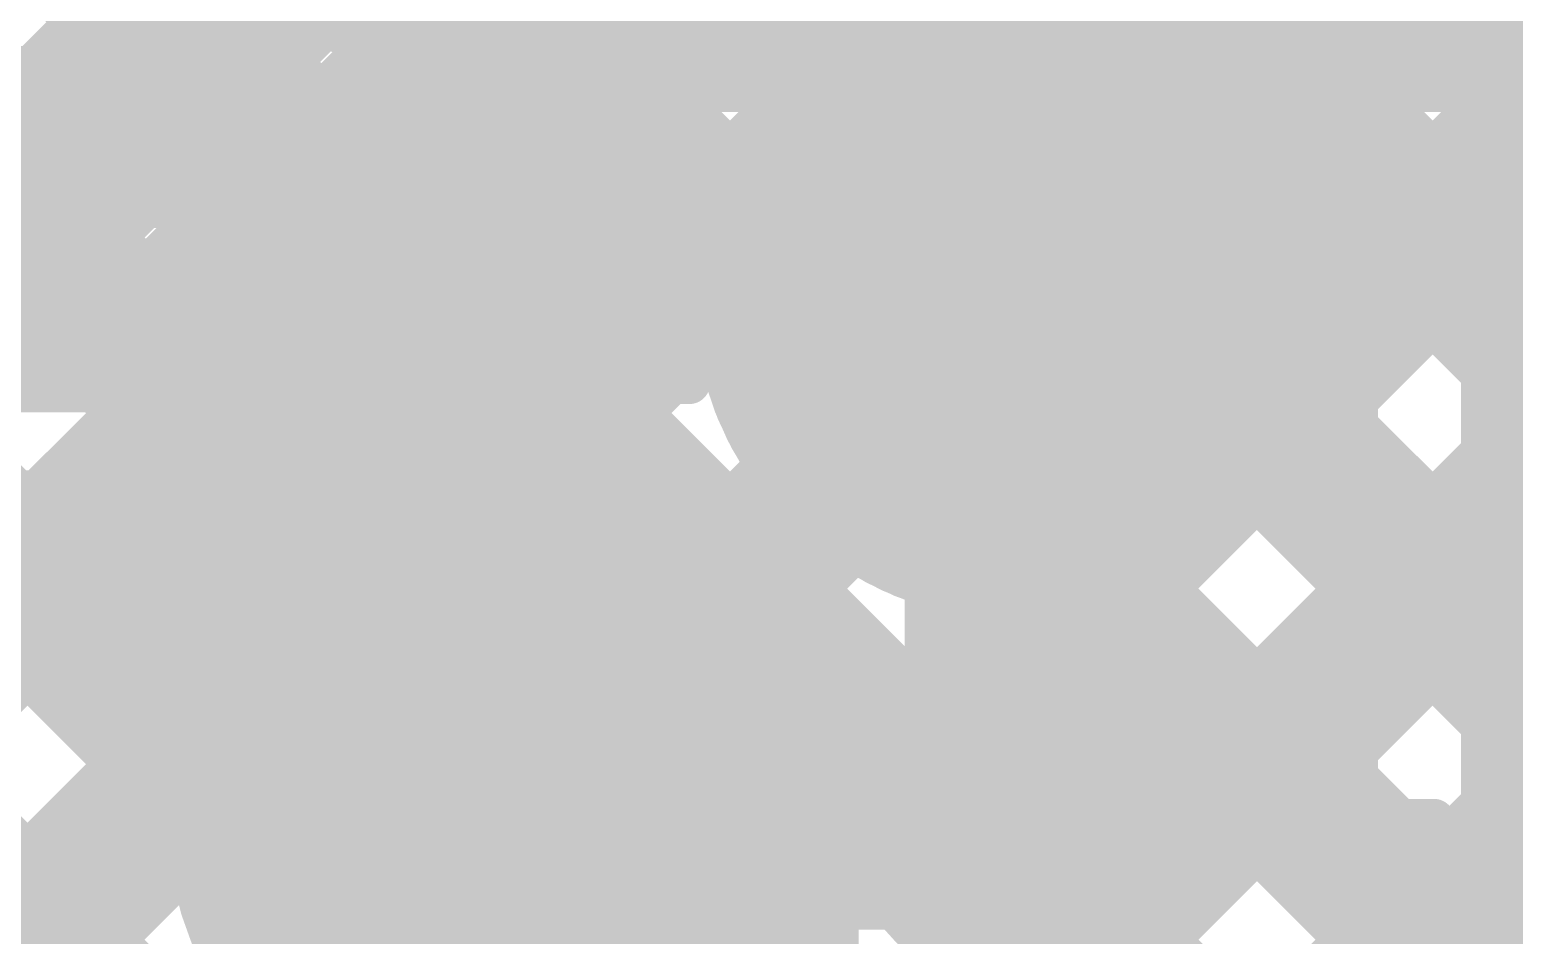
# Model space of a CAD drawing. Header units: millimetres. Extents: x 13 to 259, y -2 to 326.
# Drawn here: x 131.103 to 134.689, y 86.136 to 88.325 of the extents above; entities that cross this region are included whole.
import ezdxf

# ---------------------------------------------------------------- set-up
doc = ezdxf.new("R2010")
doc.units = ezdxf.units.MM
for name, color, linetype in [('BottomLayer', 5, 'Continuous'), ('ConnectLayer', 7, 'Continuous'), ('DrillDrawing', 1, 'Continuous'), ('Mechanical14', 56, 'Continuous'), ('Mechanical8', 56, 'Continuous'), ('MidLayer1', 16, 'Continuous'), ('MidLayer2', 76, 'Continuous'), ('MidLayer3', 90, 'Continuous'), ('MidLayer4', 156, 'Continuous'), ('MidLayer5', 130, 'Continuous'), ('MidLayer6', 216, 'Continuous'), ('MultiLayer', 9, 'Continuous'), ('TopLayer', 1, 'Continuous'), ('TopPaste', 8, 'Continuous'), ('TopSolder', 216, 'Continuous')]:
    doc.layers.add(name, color=color, linetype=linetype)

# ---------------------------------------------------------------- blocks, each defined once
blk = doc.blocks.new('SAMTEC_ASP_127797_01_185')
at = {"layer": 'Mechanical14', "const_width": 0.1}
for points in [[(14.2748, -1.8796), (13.6652, -1.8796)], [(14.2748, -2.0206), (14.2748, -1.8796)], [(15.5448, -1.8796), (14.9352, -1.8796)], [(14.9352, -2.0206), (14.9352, -1.8796)], [(15.5448, -2.0206), (15.5448, -1.8796)], [(14.3891, -2.0206), (14.2748, -2.0206)], [(14.3891, -2.3762), (14.3891, -2.0206)], [(14.9352, -2.0206), (14.8209, -2.0206)], [(14.8209, -2.3762), (14.8209, -2.0206)], [(15.6591, -2.0206), (15.5448, -2.0206)], [(15.6591, -2.3762), (15.6591, -2.0206)], [(16.2052, -2.0206), (16.0909, -2.0206)], [(16.0909, -2.3762), (16.0909, -2.0206)], [(14.3891, -2.1336), (13.5509, -2.1336)], [(15.6591, -2.1336), (14.8209, -2.1336)], [(16.9291, -2.1336), (16.0909, -2.1336)], [(14.8209, -2.3762), (14.3891, -2.3762)], [(16.0909, -2.3762), (15.6591, -2.3762)], [(14.8209, -2.7038), (14.3891, -2.7038)], [(14.3891, -3.0594), (14.3891, -2.7038)], [(14.8209, -3.0594), (14.8209, -2.7038)], [(15.6591, -3.0594), (15.6591, -2.7038)], [(16.0909, -2.7038), (15.6591, -2.7038)], [(16.0909, -3.0594), (16.0909, -2.7038)], [(14.3891, -2.9464), (13.5509, -2.9464)], [(15.6591, -2.9464), (14.8209, -2.9464)], [(16.9291, -2.9464), (16.0909, -2.9464)], [(14.2748, -3.2004), (14.2748, -3.0594)], [(14.3891, -3.0594), (14.2748, -3.0594)], [(14.9352, -3.0594), (14.8209, -3.0594)], [(14.9352, -3.2004), (14.9352, -3.0594)], [(15.5448, -3.2004), (15.5448, -3.0594)], [(15.6591, -3.0594), (15.5448, -3.0594)], [(16.2052, -3.0594), (16.0909, -3.0594)], [(14.2748, -3.2004), (13.6652, -3.2004)], [(15.5448, -3.2004), (14.9352, -3.2004)]]:
    blk.add_lwpolyline(points, dxfattribs=at)
at = {"layer": 'Mechanical14', "const_width": 0.05}
for points in [[(14.2498, -1.8796, 1), (14.2998, -1.8796, 1)], [(14.2498, -1.8796, 1), (14.2998, -1.8796, 1)], [(14.9102, -1.8796, 1), (14.9602, -1.8796, 1)], [(14.9102, -1.8796, 1), (14.9602, -1.8796, 1)], [(15.5198, -1.8796, 1), (15.5698, -1.8796, 1)], [(15.5198, -1.8796, 1), (15.5698, -1.8796, 1)], [(14.2498, -2.0206, 1), (14.2998, -2.0206, 1)], [(14.2498, -2.0206, 1), (14.2998, -2.0206, 1)], [(14.3641, -2.0206, 1), (14.4141, -2.0206, 1)], [(14.3641, -2.0206, 1), (14.4141, -2.0206, 1)], [(14.7959, -2.0206, 1), (14.8459, -2.0206, 1)], [(14.7959, -2.0206, 1), (14.8459, -2.0206, 1)], [(14.9102, -2.0206, 1), (14.9602, -2.0206, 1)], [(14.9102, -2.0206, 1), (14.9602, -2.0206, 1)], [(15.5198, -2.0206, 1), (15.5698, -2.0206, 1)], [(15.5198, -2.0206, 1), (15.5698, -2.0206, 1)], [(15.6341, -2.0206, 1), (15.6841, -2.0206, 1)], [(15.6341, -2.0206, 1), (15.6841, -2.0206, 1)], [(16.0659, -2.0206, 1), (16.1159, -2.0206, 1)], [(16.0659, -2.0206, 1), (16.1159, -2.0206, 1)], [(14.3641, -2.1336, 1), (14.4141, -2.1336, 1)], [(14.7959, -2.1336, 1), (14.8459, -2.1336, 1)], [(15.6341, -2.1336, 1), (15.6841, -2.1336, 1)], [(16.0659, -2.1336, 1), (16.1159, -2.1336, 1)], [(14.3641, -2.3762, 1), (14.4141, -2.3762, 1)], [(14.3641, -2.3762, 1), (14.4141, -2.3762, 1)], [(14.7959, -2.3762, 1), (14.8459, -2.3762, 1)], [(14.7959, -2.3762, 1), (14.8459, -2.3762, 1)], [(15.6341, -2.3762, 1), (15.6841, -2.3762, 1)], [(15.6341, -2.3762, 1), (15.6841, -2.3762, 1)], [(16.0659, -2.3762, 1), (16.1159, -2.3762, 1)], [(16.0659, -2.3762, 1), (16.1159, -2.3762, 1)], [(14.3641, -2.7038, 1), (14.4141, -2.7038, 1)], [(14.3641, -2.7038, 1), (14.4141, -2.7038, 1)], [(14.7959, -2.7038, 1), (14.8459, -2.7038, 1)], [(14.7959, -2.7038, 1), (14.8459, -2.7038, 1)], [(15.6341, -2.7038, 1), (15.6841, -2.7038, 1)], [(15.6341, -2.7038, 1), (15.6841, -2.7038, 1)], [(16.0659, -2.7038, 1), (16.1159, -2.7038, 1)], [(16.0659, -2.7038, 1), (16.1159, -2.7038, 1)], [(14.3641, -2.9464, 1), (14.4141, -2.9464, 1)], [(14.7959, -2.9464, 1), (14.8459, -2.9464, 1)], [(15.6341, -2.9464, 1), (15.6841, -2.9464, 1)], [(16.0659, -2.9464, 1), (16.1159, -2.9464, 1)], [(14.2498, -3.0594, 1), (14.2998, -3.0594, 1)], [(14.2498, -3.0594, 1), (14.2998, -3.0594, 1)], [(14.3641, -3.0594, 1), (14.4141, -3.0594, 1)], [(14.3641, -3.0594, 1), (14.4141, -3.0594, 1)], [(14.7959, -3.0594, 1), (14.8459, -3.0594, 1)], [(14.7959, -3.0594, 1), (14.8459, -3.0594, 1)], [(14.9102, -3.0594, 1), (14.9602, -3.0594, 1)], [(14.9102, -3.0594, 1), (14.9602, -3.0594, 1)], [(15.5198, -3.0594, 1), (15.5698, -3.0594, 1)], [(15.5198, -3.0594, 1), (15.5698, -3.0594, 1)], [(15.6341, -3.0594, 1), (15.6841, -3.0594, 1)], [(15.6341, -3.0594, 1), (15.6841, -3.0594, 1)], [(16.0659, -3.0594, 1), (16.1159, -3.0594, 1)], [(16.0659, -3.0594, 1), (16.1159, -3.0594, 1)], [(14.2498, -3.2004, 1), (14.2998, -3.2004, 1)], [(14.2498, -3.2004, 1), (14.2998, -3.2004, 1)], [(14.9102, -3.2004, 1), (14.9602, -3.2004, 1)], [(14.9102, -3.2004, 1), (14.9602, -3.2004, 1)], [(15.5198, -3.2004, 1), (15.5698, -3.2004, 1)], [(15.5198, -3.2004, 1), (15.5698, -3.2004, 1)]]:
    blk.add_lwpolyline(points, format="xyb", close=True, dxfattribs=at)
at = {"layer": 'Mechanical8', "const_width": 0.1}
for points in [[(14.605, -1.905), (14.605, -0.905)], [(15.875, -1.905), (15.875, -0.905)], [(14.335, -1.905), (13.335, -1.905)], [(14.605, -1.905), (13.605, -1.905)], [(14.605, -2.905), (14.605, -1.905)], [(15.605, -1.905), (14.605, -1.905)], [(15.875, -1.905), (14.875, -1.905)], [(15.875, -2.905), (15.875, -1.905)], [(16.875, -1.905), (15.875, -1.905)], [(17.145, -1.905), (16.145, -1.905)], [(14.605, -3.175), (14.605, -2.175)], [(15.875, -3.175), (15.875, -2.175)], [(14.335, -3.175), (13.335, -3.175)], [(14.605, -3.175), (13.605, -3.175)], [(14.605, -4.175), (14.605, -3.175)], [(15.605, -3.175), (14.605, -3.175)], [(15.875, -3.175), (14.875, -3.175)], [(15.875, -4.175), (15.875, -3.175)], [(16.875, -3.175), (15.875, -3.175)], [(17.145, -3.175), (16.145, -3.175)]]:
    blk.add_lwpolyline(points, dxfattribs=at)
at = {"layer": 'Mechanical8', "const_width": 0.05}
for points in [[(14.58, -0.905, 1), (14.63, -0.905, 1)], [(15.85, -0.905, 1), (15.9, -0.905, 1)], [(14.31, -1.905, 1), (14.36, -1.905, 1)], [(14.58, -1.905, 1), (14.63, -1.905, 1)], [(14.58, -1.905, 1), (14.63, -1.905, 1)], [(14.58, -1.905, 1), (14.63, -1.905, 1)], [(14.58, -1.905, 1), (14.63, -1.905, 1)], [(14.85, -1.905, 1), (14.9, -1.905, 1)], [(15.58, -1.905, 1), (15.63, -1.905, 1)], [(15.85, -1.905, 1), (15.9, -1.905, 1)], [(15.85, -1.905, 1), (15.9, -1.905, 1)], [(15.85, -1.905, 1), (15.9, -1.905, 1)], [(15.85, -1.905, 1), (15.9, -1.905, 1)], [(16.12, -1.905, 1), (16.17, -1.905, 1)], [(14.58, -2.175, 1), (14.63, -2.175, 1)], [(15.85, -2.175, 1), (15.9, -2.175, 1)], [(14.58, -2.905, 1), (14.63, -2.905, 1)], [(15.85, -2.905, 1), (15.9, -2.905, 1)], [(14.31, -3.175, 1), (14.36, -3.175, 1)], [(14.58, -3.175, 1), (14.63, -3.175, 1)], [(14.58, -3.175, 1), (14.63, -3.175, 1)], [(14.58, -3.175, 1), (14.63, -3.175, 1)], [(14.58, -3.175, 1), (14.63, -3.175, 1)], [(14.85, -3.175, 1), (14.9, -3.175, 1)], [(15.58, -3.175, 1), (15.63, -3.175, 1)], [(15.85, -3.175, 1), (15.9, -3.175, 1)], [(15.85, -3.175, 1), (15.9, -3.175, 1)], [(15.85, -3.175, 1), (15.9, -3.175, 1)], [(15.85, -3.175, 1), (15.9, -3.175, 1)], [(16.12, -3.175, 1), (16.17, -3.175, 1)], [(14.58, -4.175, 1), (14.63, -4.175, 1)], [(15.85, -4.175, 1), (15.9, -4.175, 1)]]:
    blk.add_lwpolyline(points, format="xyb", close=True, dxfattribs=at)
at = {"layer": 'TopLayer', "const_width": 0.32}
for points in [[(14.445, -1.905, 1), (14.765, -1.905, 1)], [(15.715, -1.905, 1), (16.035, -1.905, 1)], [(14.445, -3.175, 1), (14.765, -3.175, 1)], [(15.715, -3.175, 1), (16.035, -3.175, 1)]]:
    blk.add_lwpolyline(points, format="xyb", close=True, dxfattribs=at)
at = {"layer": 'TopPaste', "const_width": 0.32}
for points in [[(14.445, -1.905, 1), (14.765, -1.905, 1)], [(15.715, -1.905, 1), (16.035, -1.905, 1)], [(14.445, -3.175, 1), (14.765, -3.175, 1)], [(15.715, -3.175, 1), (16.035, -3.175, 1)]]:
    blk.add_lwpolyline(points, format="xyb", close=True, dxfattribs=at)
at = {"layer": 'TopSolder', "const_width": 0.4216}
for points in [[(14.3942, -1.905, 1), (14.8158, -1.905, 1)], [(15.6642, -1.905, 1), (16.0858, -1.905, 1)], [(14.3942, -3.175, 1), (14.8158, -3.175, 1)], [(15.6642, -3.175, 1), (16.0858, -3.175, 1)]]:
    blk.add_lwpolyline(points, format="xyb", close=True, dxfattribs=at)

msp = doc.modelspace()

# ---------------------------------------------------------------- linework, layer by layer
at = {"layer": 'BottomLayer', "const_width": 0.25}
for points in [[(132.1001, 87.6857, 1), (132.35, 87.6857, 1)], [(133.3701, 87.6857, 1), (133.62, 87.6857, 1)], [(132.1001, 86.4157, 1), (132.35, 86.4157, 1)], [(133.3701, 86.4157, 1), (133.62, 86.4157, 1)]]:
    msp.add_lwpolyline(points, format="xyb", close=True, dxfattribs=at)
at = {"layer": 'ConnectLayer', "const_width": 0.4}
for points in [[(127.2969, 92.4714), (139.9857, 79.7827)], [(127.2969, 92.4714), (139.9857, 79.7827)], [(126.0592, 92.0123), (131.6354, 86.436)], [(126.0592, 92.0123), (131.6354, 86.436)], [(127.1252, 91.7946), (131.9714, 86.9484)], [(127.1252, 91.7946), (131.9714, 86.9484)], [(128.0583, 91.71), (131.4255, 88.3428)], [(125.9784, 91.2445), (131.7405, 85.4824)], [(125.9784, 91.2445), (131.7405, 85.4824)], [(133.9178, 88.0973), (136.8935, 91.073)], [(133.9178, 88.0973), (136.8935, 91.073)], [(133.9178, 88.0973), (136.8935, 91.073)], [(132.3832, 85.7141), (136.7366, 90.0676)], [(132.3832, 85.7141), (136.7366, 90.0676)], [(132.3832, 85.7141), (136.7366, 90.0676)], [(133.9205, 85.5545), (138.1663, 89.8002)], [(133.9205, 85.5545), (138.1663, 89.8002)], [(133.9205, 85.5545), (138.1663, 89.8002)], [(125.615, 83.1887), (132.0802, 89.6538)], [(125.615, 83.1887), (132.0802, 89.6538)], [(125.615, 83.1887), (132.0802, 89.6538)], [(130.4664, 88.04), (132.0802, 89.6538)], [(133.1121, 85.5945), (137.1691, 89.6516)], [(133.1121, 85.5945), (137.1691, 89.6516)], [(133.1121, 85.5945), (137.1691, 89.6516)], [(130.1785, 89.5898), (139.9857, 79.7827)], [(129.7543, 89.1656), (131.9714, 86.9484)], [(134.0687, 89.0938), (136.7159, 86.4466)], [(134.0687, 89.0938), (136.7159, 86.4466)], [(134.0687, 89.0938), (136.7159, 86.4466)], [(125.0898, 80.9664), (132.9254, 88.802)], [(125.0898, 80.9664), (132.9254, 88.802)], [(125.9638, 81.8404), (132.9254, 88.802)], [(129.3301, 88.7414), (131.6354, 86.436)], [(132.7595, 88.7059), (133.2452, 88.2202)], [(132.7595, 88.7059), (133.2452, 88.2202)], [(132.7595, 88.7059), (133.2452, 88.2202)], [(131.1227, 88.04), (131.7251, 88.6424)], [(126.1143, 82.8394), (131.8107, 88.5357)], [(126.1143, 82.8394), (131.8107, 88.5357)], [(126.1143, 82.8394), (131.8107, 88.5357)], [(133.8382, 88.4758), (141.3336, 80.9803)], [(133.8382, 88.4758), (141.3336, 80.9803)], [(133.8382, 88.4758), (140.985, 81.3289)], [(125.6045, 80.6325), (133.3546, 88.3827)], [(125.6045, 80.6325), (133.3546, 88.3827)], [(126.3881, 81.4161), (133.3546, 88.3827)], [(132.2506, 88.3663), (132.9056, 87.7113)], [(132.2506, 88.3663), (132.9056, 87.7113)], [(132.2506, 88.3663), (132.9056, 87.7113)], [(128.9058, 88.3171), (131.7405, 85.4824)], [(122.0287, 88.04), (131.1227, 88.04)], [(129.062, 84.09), (132.832, 87.86)], [(131.6726, 87.2039), (132.3286, 87.86)], [(132.3286, 87.86), (132.9314, 87.86)], [(132.3832, 85.7141), (134.529, 87.86)], [(132.7569, 87.86), (132.9056, 87.7113)], [(133.1121, 85.5945), (135.3776, 87.86)], [(133.9205, 85.5545), (136.2261, 87.86)], [(134.0587, 87.86), (136.7414, 87.86)], [(134.4539, 87.86), (138.4882, 83.8257)], [(132.1185, 87.6499), (135.9426, 83.8257)], [(134.0295, 87.4359), (140.6291, 80.8363)], [(134.0295, 87.4359), (140.6291, 80.8363)], [(134.0295, 87.4359), (140.6291, 80.8363)], [(134.0295, 87.4359), (137.6397, 83.8257)], [(132.6478, 86.8273), (133.0835, 87.263)], [(132.6478, 86.8273), (133.0835, 87.263)], [(132.6478, 86.8273), (133.0835, 87.263)], [(132.6478, 86.8273), (133.0835, 87.263)], [(131.6942, 87.2256), (131.9714, 86.9484)], [(133.5206, 87.0963), (144.7916, 75.8253)], [(133.5206, 87.0963), (144.7916, 75.8253)], [(133.5206, 87.0963), (140.9891, 79.6278)], [(133.5206, 87.0963), (136.7912, 83.8257)], [(122.0287, 87.06), (131.3257, 87.06)], [(128.2134, 84.09), (131.1834, 87.06)], [(130.1629, 87.06), (131.7405, 85.4824)], [(131.0114, 87.06), (131.6354, 86.436)], [(132.7577, 86.1621), (133.2414, 85.6784)], [(132.7577, 86.1621), (133.2414, 85.6784)], [(132.7577, 86.1621), (133.2414, 85.6784)], [(132.7577, 86.1621), (133.2414, 85.6784)], [(126.0103, 80.1898), (131.8135, 85.993)], [(126.0103, 80.1898), (131.8135, 85.993)], [(126.8124, 80.9919), (131.8135, 85.993)], [(129.9102, 84.0898), (131.8135, 85.993)]]:
    msp.add_lwpolyline(points, dxfattribs=at)
at = {"layer": 'ConnectLayer'}
for points, const_width in [([(132.815, 88.9557, 1), (131.6351, 88.9557, 1)], 0.4), ([(132.815, 88.9557, 1), (131.6351, 88.9557, 1)], 0.4), ([(132.815, 88.9557, 1), (131.6351, 88.9557, 1)], 0.4), ([(134.085, 88.9557, 1), (132.9051, 88.9557, 1)], 0.4), ([(134.085, 88.9557, 1), (132.9051, 88.9557, 1)], 0.4), ([(134.085, 88.9557, 1), (132.9051, 88.9557, 1)], 0.4), ([(133.7382, 88.4758, 1), (133.9382, 88.4758, 1)], 0.2), ([(133.7382, 88.4758, 1), (133.9382, 88.4758, 1)], 0.2), ([(133.7382, 88.4758, 1), (133.9382, 88.4758, 1)], 0.2), ([(133.2546, 88.3827, 1), (133.4546, 88.3827, 1)], 0.2), ([(133.2546, 88.3827, 1), (133.4546, 88.3827, 1)], 0.2), ([(133.2546, 88.3827, 1), (133.4546, 88.3827, 1)], 0.2), ([(132.1506, 88.3663, 1), (132.3506, 88.3663, 1)], 0.2), ([(132.1506, 88.3663, 1), (132.3506, 88.3663, 1)], 0.2), ([(132.1506, 88.3663, 1), (132.3506, 88.3663, 1)], 0.2), ([(131.3255, 88.3428, 1), (131.5255, 88.3428, 1)], 0.2), ([(134.085, 87.6857, 1), (132.9051, 87.6857, 1)], 0.4), ([(134.085, 87.6857, 1), (132.9051, 87.6857, 1)], 0.4), ([(134.085, 87.6857, 1), (132.9051, 87.6857, 1)], 0.4), ([(133.1452, 88.2202, 1), (133.3452, 88.2202, 1)], 0.2), ([(133.1452, 88.2202, 1), (133.3452, 88.2202, 1)], 0.2), ([(133.1452, 88.2202, 1), (133.3452, 88.2202, 1)], 0.2), ([(133.8178, 88.0973, 1), (134.0178, 88.0973, 1)], 0.2), ([(133.8178, 88.0973, 1), (134.0178, 88.0973, 1)], 0.2), ([(133.8178, 88.0973, 1), (134.0178, 88.0973, 1)], 0.2), ([(131.0227, 88.04, 1), (131.2227, 88.04, 1)], 0.2), ([(131.0227, 88.04, 1), (131.2227, 88.04, 1)], 0.2), ([(132.2286, 87.86, 1), (132.4286, 87.86, 1)], 0.2), ([(132.2286, 87.86, 1), (132.4286, 87.86, 1)], 0.2), ([(132.6569, 87.86, 1), (132.8569, 87.86, 1)], 0.2), ([(132.732, 87.86, 1), (132.932, 87.86, 1)], 0.2), ([(132.8314, 87.86, 1), (133.0314, 87.86, 1)], 0.2), ([(132.8314, 87.86, 1), (133.0314, 87.86, 1)], 0.2), ([(133.9587, 87.86, 1), (134.1587, 87.86, 1)], 0.2), ([(133.9587, 87.86, 1), (134.1587, 87.86, 1)], 0.2), ([(134.3539, 87.86, 1), (134.5539, 87.86, 1)], 0.2), ([(134.429, 87.86, 1), (134.629, 87.86, 1)], 0.2), ([(132.8056, 87.7113, 1), (133.0056, 87.7113, 1)], 0.2), ([(132.8056, 87.7113, 1), (133.0056, 87.7113, 1)], 0.2), ([(132.8056, 87.7113, 1), (133.0056, 87.7113, 1)], 0.2), ([(132.8056, 87.7113, 1), (133.0056, 87.7113, 1)], 0.2), ([(132.8051, 87.6857, 1), (133.0051, 87.6857, 1)], 0.2), ([(132.8051, 87.6857, 1), (133.0051, 87.6857, 1)], 0.2), ([(132.8051, 87.6857, 1), (133.0051, 87.6857, 1)], 0.2), ([(133.985, 87.6857, 1), (134.185, 87.6857, 1)], 0.2), ([(133.985, 87.6857, 1), (134.185, 87.6857, 1)], 0.2), ([(133.985, 87.6857, 1), (134.185, 87.6857, 1)], 0.2), ([(133.985, 87.6857, 1), (134.185, 87.6857, 1)], 0.2), ([(133.985, 87.6857, 1), (134.185, 87.6857, 1)], 0.2), ([(132.0185, 87.6499, 1), (132.2185, 87.6499, 1)], 0.2), ([(133.9295, 87.4359, 1), (134.1295, 87.4359, 1)], 0.2), ([(133.9295, 87.4359, 1), (134.1295, 87.4359, 1)], 0.2), ([(133.9295, 87.4359, 1), (134.1295, 87.4359, 1)], 0.2), ([(133.9295, 87.4359, 1), (134.1295, 87.4359, 1)], 0.2), ([(132.9835, 87.263, 1), (133.1835, 87.263, 1)], 0.2), ([(132.9835, 87.263, 1), (133.1835, 87.263, 1)], 0.2), ([(132.9835, 87.263, 1), (133.1835, 87.263, 1)], 0.2), ([(132.9835, 87.263, 1), (133.1835, 87.263, 1)], 0.2), ([(131.5722, 87.2035, 1), (131.7722, 87.2035, 1)], 0.2), ([(131.5726, 87.2039, 1), (131.7726, 87.2039, 1)], 0.2), ([(131.5726, 87.2039, 1), (131.7726, 87.2039, 1)], 0.2), ([(131.5942, 87.2256, 1), (131.7942, 87.2256, 1)], 0.2), ([(133.4206, 87.0963, 1), (133.6206, 87.0963, 1)], 0.2), ([(133.4206, 87.0963, 1), (133.6206, 87.0963, 1)], 0.2), ([(133.4206, 87.0963, 1), (133.6206, 87.0963, 1)], 0.2), ([(133.4206, 87.0963, 1), (133.6206, 87.0963, 1)], 0.2), ([(130.9114, 87.06, 1), (131.1114, 87.06, 1)], 0.2), ([(131.0834, 87.06, 1), (131.2834, 87.06, 1)], 0.2), ([(131.2257, 87.06, 1), (131.4257, 87.06, 1)], 0.2), ([(131.2257, 87.06, 1), (131.4257, 87.06, 1)], 0.2), ([(131.2257, 87.06, 1), (131.4257, 87.06, 1)], 0.2), ([(132.815, 86.4157, 1), (131.6351, 86.4157, 1)], 0.4), ([(132.815, 86.4157, 1), (131.6351, 86.4157, 1)], 0.4), ([(132.815, 86.4157, 1), (131.6351, 86.4157, 1)], 0.4), ([(132.815, 86.4157, 1), (131.6351, 86.4157, 1)], 0.4), ([(131.8714, 86.9484, 1), (132.0714, 86.9484, 1)], 0.2), ([(131.8714, 86.9484, 1), (132.0714, 86.9484, 1)], 0.2), ([(131.8714, 86.9484, 1), (132.0714, 86.9484, 1)], 0.2), ([(131.8714, 86.9484, 1), (132.0714, 86.9484, 1)], 0.2), ([(132.5478, 86.8273, 1), (132.7478, 86.8273, 1)], 0.2), ([(132.5478, 86.8273, 1), (132.7478, 86.8273, 1)], 0.2), ([(132.5478, 86.8273, 1), (132.7478, 86.8273, 1)], 0.2), ([(132.5478, 86.8273, 1), (132.7478, 86.8273, 1)], 0.2), ([(131.5351, 86.4157, 1), (131.7351, 86.4157, 1)], 0.2), ([(131.5351, 86.4157, 1), (131.7351, 86.4157, 1)], 0.2), ([(131.5351, 86.4157, 1), (131.7351, 86.4157, 1)], 0.2), ([(131.5351, 86.4157, 1), (131.7351, 86.4157, 1)], 0.2), ([(131.5354, 86.436, 1), (131.7354, 86.436, 1)], 0.2), ([(131.5354, 86.436, 1), (131.7354, 86.436, 1)], 0.2), ([(131.5354, 86.436, 1), (131.7354, 86.436, 1)], 0.2), ([(131.5354, 86.436, 1), (131.7354, 86.436, 1)], 0.2), ([(132.715, 86.4157, 1), (132.915, 86.4157, 1)], 0.2), ([(132.715, 86.4157, 1), (132.915, 86.4157, 1)], 0.2), ([(132.715, 86.4157, 1), (132.915, 86.4157, 1)], 0.2), ([(132.715, 86.4157, 1), (132.915, 86.4157, 1)], 0.2), ([(132.6577, 86.1621, 1), (132.8577, 86.1621, 1)], 0.2), ([(132.6577, 86.1621, 1), (132.8577, 86.1621, 1)], 0.2), ([(132.6577, 86.1621, 1), (132.8577, 86.1621, 1)], 0.2), ([(132.6577, 86.1621, 1), (132.8577, 86.1621, 1)], 0.2), ([(131.7135, 85.993, 1), (131.9135, 85.993, 1)], 0.2), ([(131.7135, 85.993, 1), (131.9135, 85.993, 1)], 0.2), ([(131.7135, 85.993, 1), (131.9135, 85.993, 1)], 0.2), ([(131.7135, 85.993, 1), (131.9135, 85.993, 1)], 0.2)]:
    msp.add_lwpolyline(points, format="xyb", close=True, dxfattribs=dict(at, const_width=const_width))
at = {"layer": 'ConnectLayer', "const_width": 0.4}
for points in [[(134.085, 87.6857, -1.16243), (132.9314, 87.86)], [(134.0587, 87.86, -0.075115), (134.085, 87.6857)], [(131.6726, 87.2039, -0.199212), (131.3257, 87.06)], [(131.6722, 87.2035, -0.198912), (131.3257, 87.06)]]:
    msp.add_lwpolyline(points, format="xyb", dxfattribs=at)
at = {"layer": 'DrillDrawing', "const_width": 0.0508}
for points in [[(132.098, 87.8127), (132.098, 87.9397)], [(132.098, 87.9397), (132.352, 87.9397)], [(132.352, 87.8127), (132.352, 87.9397)], [(133.368, 87.8127), (133.368, 87.9397)], [(133.368, 87.9397), (133.622, 87.9397)], [(133.622, 87.8127), (133.622, 87.9397)], [(131.971, 87.5587), (131.971, 87.8127)], [(131.971, 87.8127), (132.098, 87.8127)], [(132.352, 87.8127), (132.479, 87.8127)], [(132.479, 87.5587), (132.479, 87.8127)], [(133.241, 87.5587), (133.241, 87.8127)], [(133.241, 87.8127), (133.368, 87.8127)], [(133.622, 87.8127), (133.749, 87.8127)], [(133.749, 87.5587), (133.749, 87.8127)], [(131.971, 87.5587), (132.098, 87.5587)], [(132.098, 87.4317), (132.098, 87.5587)], [(132.352, 87.5587), (132.479, 87.5587)], [(132.352, 87.4317), (132.352, 87.5587)], [(133.241, 87.5587), (133.368, 87.5587)], [(133.368, 87.4317), (133.368, 87.5587)], [(133.622, 87.5587), (133.749, 87.5587)], [(133.622, 87.4317), (133.622, 87.5587)], [(132.098, 87.4317), (132.352, 87.4317)], [(133.368, 87.4317), (133.622, 87.4317)], [(132.098, 86.5427), (132.098, 86.6697)], [(132.098, 86.6697), (132.352, 86.6697)], [(132.352, 86.5427), (132.352, 86.6697)], [(133.368, 86.5427), (133.368, 86.6697)], [(133.368, 86.6697), (133.622, 86.6697)], [(133.622, 86.5427), (133.622, 86.6697)], [(131.971, 86.2887), (131.971, 86.5427)], [(131.971, 86.5427), (132.098, 86.5427)], [(132.352, 86.5427), (132.479, 86.5427)], [(132.479, 86.2887), (132.479, 86.5427)], [(133.241, 86.2887), (133.241, 86.5427)], [(133.241, 86.5427), (133.368, 86.5427)], [(133.622, 86.5427), (133.749, 86.5427)], [(133.749, 86.2887), (133.749, 86.5427)], [(131.971, 86.2887), (132.098, 86.2887)], [(132.098, 86.1617), (132.098, 86.2887)], [(132.352, 86.2887), (132.479, 86.2887)], [(132.352, 86.1617), (132.352, 86.2887)], [(133.241, 86.2887), (133.368, 86.2887)], [(133.368, 86.1617), (133.368, 86.2887)], [(133.622, 86.2887), (133.749, 86.2887)], [(133.622, 86.1617), (133.622, 86.2887)], [(132.098, 86.1617), (132.352, 86.1617)], [(133.368, 86.1617), (133.622, 86.1617)]]:
    msp.add_lwpolyline(points, dxfattribs=at)
at = {"layer": 'DrillDrawing', "const_width": 0.0254}
for points in [[(132.0853, 87.9397, 1), (132.1107, 87.9397, 1)], [(132.0853, 87.9397, 1), (132.1107, 87.9397, 1)], [(132.3393, 87.9397, 1), (132.3647, 87.9397, 1)], [(132.3393, 87.9397, 1), (132.3647, 87.9397, 1)], [(133.3553, 87.9397, 1), (133.3807, 87.9397, 1)], [(133.3553, 87.9397, 1), (133.3807, 87.9397, 1)], [(133.6093, 87.9397, 1), (133.6347, 87.9397, 1)], [(133.6093, 87.9397, 1), (133.6347, 87.9397, 1)], [(131.9583, 87.8127, 1), (131.9837, 87.8127, 1)], [(131.9583, 87.8127, 1), (131.9837, 87.8127, 1)], [(132.0853, 87.8127, 1), (132.1107, 87.8127, 1)], [(132.0853, 87.8127, 1), (132.1107, 87.8127, 1)], [(132.3393, 87.8127, 1), (132.3647, 87.8127, 1)], [(132.3393, 87.8127, 1), (132.3647, 87.8127, 1)], [(132.4663, 87.8127, 1), (132.4917, 87.8127, 1)], [(132.4663, 87.8127, 1), (132.4917, 87.8127, 1)], [(133.2283, 87.8127, 1), (133.2537, 87.8127, 1)], [(133.2283, 87.8127, 1), (133.2537, 87.8127, 1)], [(133.3553, 87.8127, 1), (133.3807, 87.8127, 1)], [(133.3553, 87.8127, 1), (133.3807, 87.8127, 1)], [(133.6093, 87.8127, 1), (133.6347, 87.8127, 1)], [(133.6093, 87.8127, 1), (133.6347, 87.8127, 1)], [(133.7363, 87.8127, 1), (133.7617, 87.8127, 1)], [(133.7363, 87.8127, 1), (133.7617, 87.8127, 1)], [(131.9583, 87.5587, 1), (131.9837, 87.5587, 1)], [(131.9583, 87.5587, 1), (131.9837, 87.5587, 1)], [(132.0853, 87.5587, 1), (132.1107, 87.5587, 1)], [(132.0853, 87.5587, 1), (132.1107, 87.5587, 1)], [(132.3393, 87.5587, 1), (132.3647, 87.5587, 1)], [(132.3393, 87.5587, 1), (132.3647, 87.5587, 1)], [(132.4663, 87.5587, 1), (132.4917, 87.5587, 1)], [(132.4663, 87.5587, 1), (132.4917, 87.5587, 1)], [(133.2283, 87.5587, 1), (133.2537, 87.5587, 1)], [(133.2283, 87.5587, 1), (133.2537, 87.5587, 1)], [(133.3553, 87.5587, 1), (133.3807, 87.5587, 1)], [(133.3553, 87.5587, 1), (133.3807, 87.5587, 1)], [(133.6093, 87.5587, 1), (133.6347, 87.5587, 1)], [(133.6093, 87.5587, 1), (133.6347, 87.5587, 1)], [(133.7363, 87.5587, 1), (133.7617, 87.5587, 1)], [(133.7363, 87.5587, 1), (133.7617, 87.5587, 1)], [(132.0853, 87.4317, 1), (132.1107, 87.4317, 1)], [(132.0853, 87.4317, 1), (132.1107, 87.4317, 1)], [(132.3393, 87.4317, 1), (132.3647, 87.4317, 1)], [(132.3393, 87.4317, 1), (132.3647, 87.4317, 1)], [(133.3553, 87.4317, 1), (133.3807, 87.4317, 1)], [(133.3553, 87.4317, 1), (133.3807, 87.4317, 1)], [(133.6093, 87.4317, 1), (133.6347, 87.4317, 1)], [(133.6093, 87.4317, 1), (133.6347, 87.4317, 1)], [(132.0853, 86.6697, 1), (132.1107, 86.6697, 1)], [(132.0853, 86.6697, 1), (132.1107, 86.6697, 1)], [(132.3393, 86.6697, 1), (132.3647, 86.6697, 1)], [(132.3393, 86.6697, 1), (132.3647, 86.6697, 1)], [(133.3553, 86.6697, 1), (133.3807, 86.6697, 1)], [(133.3553, 86.6697, 1), (133.3807, 86.6697, 1)], [(133.6093, 86.6697, 1), (133.6347, 86.6697, 1)], [(133.6093, 86.6697, 1), (133.6347, 86.6697, 1)], [(131.9583, 86.5427, 1), (131.9837, 86.5427, 1)], [(131.9583, 86.5427, 1), (131.9837, 86.5427, 1)], [(132.0853, 86.5427, 1), (132.1107, 86.5427, 1)], [(132.0853, 86.5427, 1), (132.1107, 86.5427, 1)], [(132.3393, 86.5427, 1), (132.3647, 86.5427, 1)], [(132.3393, 86.5427, 1), (132.3647, 86.5427, 1)], [(132.4663, 86.5427, 1), (132.4917, 86.5427, 1)], [(132.4663, 86.5427, 1), (132.4917, 86.5427, 1)], [(133.2283, 86.5427, 1), (133.2537, 86.5427, 1)], [(133.2283, 86.5427, 1), (133.2537, 86.5427, 1)], [(133.3553, 86.5427, 1), (133.3807, 86.5427, 1)], [(133.3553, 86.5427, 1), (133.3807, 86.5427, 1)], [(133.6093, 86.5427, 1), (133.6347, 86.5427, 1)], [(133.6093, 86.5427, 1), (133.6347, 86.5427, 1)], [(133.7363, 86.5427, 1), (133.7617, 86.5427, 1)], [(133.7363, 86.5427, 1), (133.7617, 86.5427, 1)], [(131.9583, 86.2887, 1), (131.9837, 86.2887, 1)], [(131.9583, 86.2887, 1), (131.9837, 86.2887, 1)], [(132.0853, 86.2887, 1), (132.1107, 86.2887, 1)], [(132.0853, 86.2887, 1), (132.1107, 86.2887, 1)], [(132.3393, 86.2887, 1), (132.3647, 86.2887, 1)], [(132.3393, 86.2887, 1), (132.3647, 86.2887, 1)], [(132.4663, 86.2887, 1), (132.4917, 86.2887, 1)], [(132.4663, 86.2887, 1), (132.4917, 86.2887, 1)], [(133.2283, 86.2887, 1), (133.2537, 86.2887, 1)], [(133.2283, 86.2887, 1), (133.2537, 86.2887, 1)], [(133.3553, 86.2887, 1), (133.3807, 86.2887, 1)], [(133.3553, 86.2887, 1), (133.3807, 86.2887, 1)], [(133.6093, 86.2887, 1), (133.6347, 86.2887, 1)], [(133.6093, 86.2887, 1), (133.6347, 86.2887, 1)], [(133.7363, 86.2887, 1), (133.7617, 86.2887, 1)], [(133.7363, 86.2887, 1), (133.7617, 86.2887, 1)], [(132.0853, 86.1617, 1), (132.1107, 86.1617, 1)], [(132.0853, 86.1617, 1), (132.1107, 86.1617, 1)], [(132.3393, 86.1617, 1), (132.3647, 86.1617, 1)], [(132.3393, 86.1617, 1), (132.3647, 86.1617, 1)], [(133.3553, 86.1617, 1), (133.3807, 86.1617, 1)], [(133.3553, 86.1617, 1), (133.3807, 86.1617, 1)], [(133.6093, 86.1617, 1), (133.6347, 86.1617, 1)], [(133.6093, 86.1617, 1), (133.6347, 86.1617, 1)]]:
    msp.add_lwpolyline(points, format="xyb", close=True, dxfattribs=at)
at = {"layer": 'MidLayer1', "const_width": 0.25}
for points in [[(132.1001, 87.6857, 1), (132.35, 87.6857, 1)], [(133.3701, 87.6857, 1), (133.62, 87.6857, 1)], [(132.1001, 86.4157, 1), (132.35, 86.4157, 1)], [(133.3701, 86.4157, 1), (133.62, 86.4157, 1)]]:
    msp.add_lwpolyline(points, format="xyb", close=True, dxfattribs=at)
at = {"layer": 'MidLayer2', "const_width": 0.12}
for points in [[(131.6754, 88.225), (131.9561, 88.5057)], [(122.114, 88.225), (131.6754, 88.225)], [(131.808, 87.905), (132.0887, 88.1857)], [(132.0887, 88.1857), (139.0973, 88.1857)], [(121.9814, 87.905), (131.808, 87.905)]]:
    msp.add_lwpolyline(points, dxfattribs=at)
at = {"layer": 'MidLayer2'}
for points, const_width in [([(131.6454, 88.225, 1), (131.7054, 88.225, 1)], 0.06), ([(131.6454, 88.225, 1), (131.7054, 88.225, 1)], 0.06), ([(132.0587, 88.1857, 1), (132.1187, 88.1857, 1)], 0.06), ([(132.0587, 88.1857, 1), (132.1187, 88.1857, 1)], 0.06), ([(131.778, 87.905, 1), (131.838, 87.905, 1)], 0.06), ([(131.778, 87.905, 1), (131.838, 87.905, 1)], 0.06), ([(132.1001, 87.6857, 1), (132.35, 87.6857, 1)], 0.25), ([(133.3701, 87.6857, 1), (133.62, 87.6857, 1)], 0.25), ([(132.1001, 86.4157, 1), (132.35, 86.4157, 1)], 0.25), ([(133.3701, 86.4157, 1), (133.62, 86.4157, 1)], 0.25)]:
    msp.add_lwpolyline(points, format="xyb", close=True, dxfattribs=dict(at, const_width=const_width))
at = {"layer": 'MidLayer3', "const_width": 0.3}
for points in [[(131.3257, 87.55), (132.1257, 88.35)], [(132.1257, 88.35), (141.6369, 88.35)], [(121.7, 87.55), (131.3257, 87.55)]]:
    msp.add_lwpolyline(points, dxfattribs=at)
at = {"layer": 'MidLayer3'}
for points, const_width in [([(132.0507, 88.35, 1), (132.2007, 88.35, 1)], 0.15), ([(132.0507, 88.35, 1), (132.2007, 88.35, 1)], 0.15), ([(132.1001, 87.6857, 1), (132.35, 87.6857, 1)], 0.25), ([(133.3701, 87.6857, 1), (133.62, 87.6857, 1)], 0.25), ([(131.2507, 87.55, 1), (131.4007, 87.55, 1)], 0.15), ([(131.2507, 87.55, 1), (131.4007, 87.55, 1)], 0.15), ([(132.1001, 86.4157, 1), (132.35, 86.4157, 1)], 0.25), ([(133.3701, 86.4157, 1), (133.62, 86.4157, 1)], 0.25)]:
    msp.add_lwpolyline(points, format="xyb", close=True, dxfattribs=dict(at, const_width=const_width))
at = {"layer": 'MidLayer4', "const_width": 0.12}
for points in [[(134.0029, 88.4807), (134.62, 87.8636)], [(133.495, 88.0904), (133.5653, 88.1607)], [(133.5653, 88.1607), (133.8704, 88.1607)], [(133.8704, 88.1607), (134.3, 87.731)], [(133.495, 87.6857), (133.495, 88.0904)], [(134.62, 83.9118), (134.62, 87.8636)], [(134.3, 84.0443), (134.3, 87.731)], [(127.5891, 87.2), (132.5297, 87.2)], [(132.5297, 87.2), (133.0451, 86.6846)], [(127.7491, 86.88), (132.3971, 86.88)], [(132.3971, 86.88), (132.7251, 86.5521)], [(133.0451, 84.951), (133.0451, 86.6846)], [(132.7251, 84.8185), (132.7251, 86.5521)], [(132.225, 86.011), (132.225, 86.4157)]]:
    msp.add_lwpolyline(points, dxfattribs=at)
at = {"layer": 'MidLayer4'}
for points, const_width in [([(133.5353, 88.1607, 1), (133.5953, 88.1607, 1)], 0.06), ([(133.5353, 88.1607, 1), (133.5953, 88.1607, 1)], 0.06), ([(133.8404, 88.1607, 1), (133.9004, 88.1607, 1)], 0.06), ([(133.8404, 88.1607, 1), (133.9004, 88.1607, 1)], 0.06), ([(133.4651, 88.0904, 1), (133.525, 88.0904, 1)], 0.06), ([(133.4651, 88.0904, 1), (133.525, 88.0904, 1)], 0.06), ([(132.1001, 87.6857, 1), (132.35, 87.6857, 1)], 0.25), ([(133.3701, 87.6857, 1), (133.62, 87.6857, 1)], 0.25), ([(134.59, 87.8636, 1), (134.65, 87.8636, 1)], 0.06), ([(134.59, 87.8636, 1), (134.65, 87.8636, 1)], 0.06), ([(134.27, 87.731, 1), (134.33, 87.731, 1)], 0.06), ([(134.27, 87.731, 1), (134.33, 87.731, 1)], 0.06), ([(133.4651, 87.6857, 1), (133.525, 87.6857, 1)], 0.06), ([(132.4997, 87.2, 1), (132.5597, 87.2, 1)], 0.06), ([(132.4997, 87.2, 1), (132.5597, 87.2, 1)], 0.06), ([(132.3671, 86.88, 1), (132.4271, 86.88, 1)], 0.06), ([(132.3671, 86.88, 1), (132.4271, 86.88, 1)], 0.06), ([(133.0151, 86.6846, 1), (133.0751, 86.6846, 1)], 0.06), ([(133.0151, 86.6846, 1), (133.0751, 86.6846, 1)], 0.06), ([(132.1001, 86.4157, 1), (132.35, 86.4157, 1)], 0.25), ([(133.3701, 86.4157, 1), (133.62, 86.4157, 1)], 0.25), ([(132.6951, 86.5521, 1), (132.7551, 86.5521, 1)], 0.06), ([(132.6951, 86.5521, 1), (132.7551, 86.5521, 1)], 0.06), ([(132.1951, 86.4157, 1), (132.255, 86.4157, 1)], 0.06)]:
    msp.add_lwpolyline(points, format="xyb", close=True, dxfattribs=dict(at, const_width=const_width))
at = {"layer": 'MidLayer5', "const_width": 0.25}
for points in [[(132.1001, 87.6857, 1), (132.35, 87.6857, 1)], [(133.3701, 87.6857, 1), (133.62, 87.6857, 1)], [(132.1001, 86.4157, 1), (132.35, 86.4157, 1)], [(133.3701, 86.4157, 1), (133.62, 86.4157, 1)]]:
    msp.add_lwpolyline(points, format="xyb", close=True, dxfattribs=at)
at = {"layer": 'MidLayer6', "const_width": 0.25}
for points in [[(132.1001, 87.6857, 1), (132.35, 87.6857, 1)], [(133.3701, 87.6857, 1), (133.62, 87.6857, 1)], [(132.1001, 86.4157, 1), (132.35, 86.4157, 1)], [(133.3701, 86.4157, 1), (133.62, 86.4157, 1)]]:
    msp.add_lwpolyline(points, format="xyb", close=True, dxfattribs=at)
at = {"layer": 'MultiLayer', "const_width": 0.25}
for points in [[(132.1001, 87.6857, 1), (132.35, 87.6857, 1)], [(133.3701, 87.6857, 1), (133.62, 87.6857, 1)], [(132.1001, 86.4157, 1), (132.35, 86.4157, 1)], [(133.3701, 86.4157, 1), (133.62, 86.4157, 1)]]:
    msp.add_lwpolyline(points, format="xyb", close=True, dxfattribs=at)
at = {"layer": 'TopLayer', "const_width": 0.25}
for points in [[(132.1001, 87.6857, 1), (132.35, 87.6857, 1)], [(133.3701, 87.6857, 1), (133.62, 87.6857, 1)], [(132.1001, 86.4157, 1), (132.35, 86.4157, 1)], [(133.3701, 86.4157, 1), (133.62, 86.4157, 1)]]:
    msp.add_lwpolyline(points, format="xyb", close=True, dxfattribs=at)

# ---------------------------------------------------------------- block references
at = {"rotation": 270}
msp.add_blockref('SAMTEC_ASP_127797_01_185', (135.4, 102.2907), dxfattribs=at)

doc.saveas('drawing.dxf')
